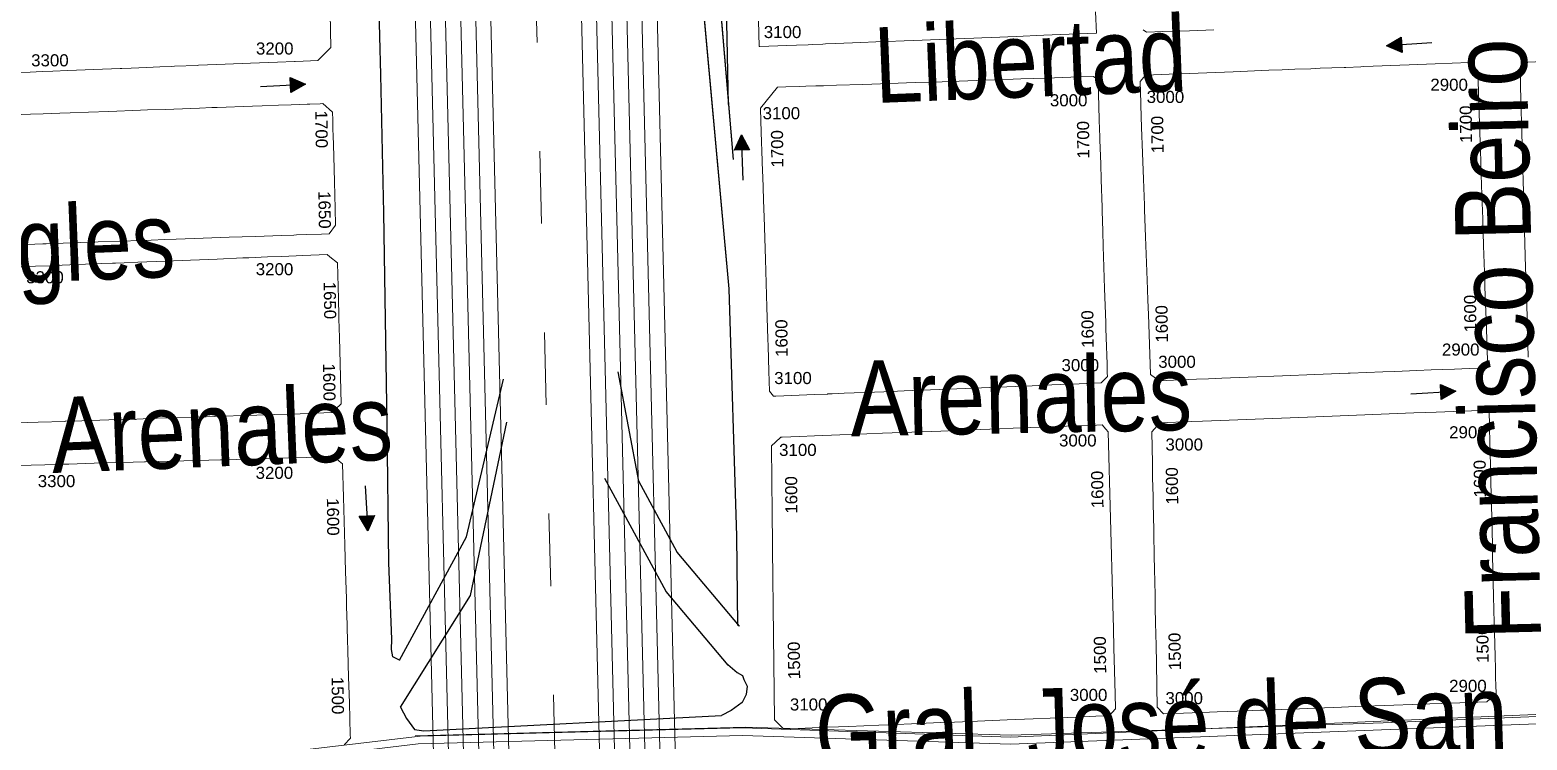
# Model space of a CAD drawing. Header units: millimetres. Extents: x 11558 to 23675, y 49449 to 61482.
# Drawn here: x 17395.4 to 17890.8, y 55043.2 to 55278.3 of the extents above; entities that cross this region are included whole.
import ezdxf

# ---------------------------------------------------------------- set-up
doc = ezdxf.new("R2010")
doc.units = ezdxf.units.MM
doc.linetypes.add('ACAD_ISO03W100', pattern=[30, 12, -18])
for name, color, linetype in [('0. autopistas', 254, 'Continuous'), ('0. plano base - nombres calles', 22, 'Continuous'), ('0. Plano Base - PLANO', 254, 'Continuous'), ('0. Plano base - sentido calles', 253, 'Continuous'), ('0.BARRIOS - DIVISIÓN', 12, 'ACAD_ISO03W100'), ('7. puesta en valor CC la lucila', 212, 'Continuous'), ('numeración', 7, 'Continuous')]:
    doc.layers.add(name, color=color, linetype=linetype)
for name, color, linetype, true_color in [('Linea 130 IDA', 7, 'Continuous', 0x26921c), ('Linea 15 a Cap', 7, 'Continuous', 0x13f12d), ('Linea 15 a Prov', 7, 'Continuous', 0x077e15), ('linea 161 vuelta', 7, 'Continuous', 0x9d070c), ('Linea 194 ida', 7, 'Continuous', 0x8f148f), ('Linea 194 vuelta', 7, 'Continuous', 0x34dad7), ('Linea 228 ida', 7, 'Continuous', 0x8d6453), ('Linea 228 vuelta', 7, 'Continuous', 0x73a95b), ('Linea 365 REGRESO', 7, 'Continuous', 0xcc3300), ('Linea 371', 7, 'Continuous', 0xfb0804), ('Linea 430', 7, 'Continuous', 0xdb7a0a), ('Linea 57 ida', 7, 'Continuous', 0xf6120e), ('Linea 57 vuelta', 7, 'Continuous', 0x71160a)]:
    doc.layers.add(name, color=color, linetype=linetype, true_color=true_color)
doc.layers.get('7. puesta en valor CC la lucila').off()
doc.styles.get("Standard").update_dxf_attribs({"font": 'arial.ttf'})

# ---------------------------------------------------------------- blocks, each defined once
blk = doc.blocks.new('MANZANAS')
at = {"layer": '0. Plano Base - PLANO', "color": 0, "linetype": 'Continuous', "lineweight": 5}
for p, q in [((5637250.25, 6178427.11), (5637335.74, 6178291.82)), ((5637325.94, 6178307.33), (5637310.41, 6178335.88)), ((5637219.34, 6178262.97), (5637192.88, 6178310.99)), ((5637241.3, 6178222.95), (5637219.34, 6178262.97))]:
    blk.add_line(p, q, dxfattribs=at)
for points in [[(5637457.11, 6178403.28), (5637450.04, 6178399.28), (5637442.44, 6178394.98), (5637437.66, 6178392.27), (5637436.39, 6178392.49)], [(5637599.33, 6178355.11), (5637592.97, 6178366.54), (5637588.98, 6178373.73), (5637584.93, 6178381.02), (5637581.12, 6178387.87), (5637572.8, 6178402.82), (5637570.92, 6178406.2), (5637569.22, 6178409.27), (5637567.78, 6178411.86), (5637563.06, 6178420.34), (5637561.29, 6178423.53), (5637560, 6178425.86), (5637558.06, 6178429.33), (5637552.96, 6178438.52), (5637553.88, 6178441.47), (5637561.58, 6178445.82)], [(5637419.67, 6178390.49), (5637423.12, 6178384.37), (5637415.29, 6178379.9), (5637407.99, 6178375.73), (5637400.1, 6178371.22), (5637392.93, 6178367.12), (5637390.23, 6178365.58), (5637387.85, 6178364.22), (5637385.18, 6178362.69), (5637377.88, 6178358.52), (5637370.51, 6178354.31), (5637367.88, 6178352.81), (5637363.01, 6178350.02), (5637362.27, 6178349.6), (5637359.73, 6178348.15), (5637355.37, 6178345.66), (5637348.08, 6178341.49), (5637345.27, 6178339.89), (5637344.46, 6178339.43), (5637341.52, 6178337.74), (5637340.22, 6178337), (5637336.94, 6178335.12), (5637334.11, 6178333.51), (5637326.33, 6178329.06), (5637326.16, 6178329.04), (5637317.73, 6178344.29)], [(5637408.23, 6178155.78), (5637394.26, 6178181.8), (5637354.26, 6178253.25), (5637276.21, 6178374.99)], [(5637195.13, 6178273.23), (5637200.55, 6178263.35), (5637198.72, 6178257.56), (5637194.46, 6178255.13), (5637192.16, 6178253.81), (5637191.98, 6178253.71), (5637187.05, 6178250.9), (5637179.32, 6178246.49), (5637172.09, 6178242.36), (5637164.39, 6178237.96), (5637164.1, 6178237.79), (5637157.45, 6178234), (5637156.7, 6178233.57), (5637153.27, 6178231.61), (5637149.41, 6178229.4), (5637144.98, 6178226.87), (5637142.33, 6178225.36), (5637141.84, 6178225.08), (5637134.24, 6178220.74), (5637126.79, 6178216.49), (5637122.46, 6178214.01), (5637119.39, 6178212.26), (5637116, 6178210.33), (5637111.66, 6178207.84)], [(5637114.37, 6178193.36), (5637122.51, 6178197.97), (5637126.18, 6178200.05), (5637130.91, 6178202.73), (5637133.91, 6178204.43), (5637139.19, 6178207.42), (5637145.05, 6178210.74), (5637154.19, 6178215.92), (5637156.17, 6178217.04), (5637161.26, 6178219.92), (5637163.76, 6178221.34), (5637171.22, 6178225.56), (5637174.78, 6178227.58), (5637176.28, 6178228.43), (5637178.87, 6178229.9), (5637183.73, 6178232.65), (5637186.43, 6178234.18), (5637189.27, 6178235.79), (5637193.98, 6178238.46), (5637197.63, 6178240.53), (5637202.18, 6178243.11), (5637202.99, 6178243.57), (5637205.95, 6178245.24), (5637206.76, 6178245.7), (5637210.88, 6178244.64), (5637212.15, 6178242.34), (5637213.67, 6178239.59), (5637214.6, 6178237.92), (5637216.17, 6178235.07), (5637217.91, 6178231.93), (5637222.05, 6178224.45), (5637226.34, 6178216.69), (5637228.96, 6178211.95), (5637228.46, 6178208.41), (5637226.24, 6178207.16), (5637221.83, 6178204.67), (5637219.03, 6178203.08), (5637218.24, 6178202.64), (5637214.79, 6178200.68), (5637207.14, 6178196.36), (5637199.67, 6178192.14), (5637192.1, 6178187.86), (5637184.4, 6178183.5), (5637181.06, 6178181.62), (5637177.13, 6178179.39), (5637172.86, 6178176.98), (5637169.66, 6178175.17), (5637161.84, 6178170.75), (5637154.21, 6178166.44), (5637146.87, 6178162.29), (5637145.89, 6178161.74), (5637139, 6178157.84)], [(5637301.83, 6178192.32), (5637314.99, 6178140.3), (5637314.17, 6178093.87), (5637311.67, 6178093.88), (5637310.17, 6178095.88), (5637308.68, 6178098.88), (5637296.2, 6178120.89), (5637274.74, 6178160.91), (5637241.3, 6178222.95)], [(5637408.75, 6178155.78), (5637379.23, 6178168.01), (5637357.1, 6178182.98), (5637334.33, 6178211.95)], [(5637143.04, 6178151.7), (5637147.21, 6178154.08), (5637151.51, 6178156.54), (5637154.89, 6178158.47), (5637161.54, 6178162.27), (5637166.21, 6178164.94), (5637169.28, 6178166.69), (5637170.15, 6178167.19), (5637172.7, 6178168.65), (5637176.56, 6178170.86), (5637184.5, 6178175.39), (5637191.79, 6178179.56), (5637199.41, 6178183.91), (5637206.83, 6178188.15), (5637208.47, 6178189.09), (5637213.89, 6178192.19), (5637217.93, 6178194.49), (5637222.15, 6178196.91), (5637224.04, 6178197.99), (5637231.02, 6178201.98), (5637232.2, 6178201.75), (5637235.28, 6178201.17), (5637241.09, 6178190.69), (5637243.81, 6178185.79), (5637244.29, 6178184.92), (5637247.31, 6178179.48), (5637251.48, 6178171.97), (5637257.94, 6178160.31), (5637257.01, 6178157.74), (5637256.48, 6178156.26), (5637247.38, 6178151.15), (5637240.06, 6178147.04), (5637232.31, 6178142.69), (5637231.31, 6178142.13), (5637224.85, 6178138.5), (5637220.28, 6178135.93), (5637218.76, 6178135.08), (5637217.36, 6178134.29), (5637209.77, 6178130.03), (5637206.06, 6178127.95), (5637202.07, 6178125.71), (5637200.19, 6178124.65), (5637194.62, 6178121.52), (5637187.09, 6178117.3), (5637186.98, 6178117.24), (5637186.64, 6178117.04), (5637184.37, 6178115.77), (5637179.59, 6178113.08), (5637179.57, 6178113.06), (5637171.79, 6178108.71), (5637171.77, 6178108.69), (5637162.72, 6178103.61)], [(5637309.36, 6178180.22), (5637325.15, 6178123.72), (5637321.57, 6178080.26), (5637325.16, 6178077.86), (5637329.15, 6178075.86), (5637332.15, 6178076.86), (5637417.2, 6178126.77), (5637419.21, 6178129.77), (5637421.21, 6178133.77), (5637421.21, 6178136.77), (5637420.22, 6178139.27), (5637418.22, 6178140.77), (5637417.22, 6178141.77), (5637415.22, 6178141.78), (5637411.22, 6178142.78)], [(5637411.49, 6178142.56), (5637381.96, 6178154.79), (5637346.71, 6178178.63)], [(5637171.84, 6178092.58), (5637176.26, 6178095.03), (5637180.2, 6178097.22), (5637185.71, 6178100.28), (5637187.15, 6178101.08), (5637194.46, 6178105.14), (5637201.95, 6178109.3), (5637202.51, 6178109.62), (5637208.99, 6178113.21), (5637209.32, 6178113.39), (5637216.64, 6178117.46), (5637224.19, 6178121.65), (5637227.63, 6178123.56), (5637231.02, 6178125.45), (5637231.71, 6178125.83), (5637239.38, 6178130.09), (5637246.9, 6178134.27), (5637256.02, 6178139.33), (5637263.7, 6178143.59), (5637265.77, 6178143.19), (5637266.04, 6178143.14), (5637267.48, 6178142.86), (5637272.86, 6178133.19), (5637280.59, 6178119.31), (5637284.8, 6178111.74), (5637289.15, 6178103.92), (5637290.41, 6178101.65), (5637293.41, 6178096.27), (5637294, 6178095.2), (5637295.76, 6178092.04), (5637297.59, 6178088.75), (5637301.83, 6178081.14), (5637305.96, 6178073.73), (5637311.08, 6178064.52), (5637311.63, 6178063.53), (5637310.81, 6178060.56)]]:
    blk.add_lwpolyline(points, dxfattribs=at)
for points in [[(5637500.74, 6178295.37), (5637494.63, 6178291.88), (5637491.12, 6178292.43), (5637486.18, 6178301.15), (5637481.31, 6178309.74), (5637479.01, 6178313.8), (5637477.24, 6178316.93), (5637475.73, 6178319.59), (5637472.93, 6178324.55), (5637468.67, 6178332.06), (5637464.24, 6178339.87), (5637463.49, 6178341.2), (5637459.27, 6178348.65), (5637454.95, 6178356.28), (5637450.79, 6178363.61), (5637447.19, 6178369.98), (5637446.84, 6178370.59), (5637443.3, 6178376.85), (5637443.99, 6178379.58), (5637450.75, 6178383.44), (5637454.18, 6178385.39), (5637461.56, 6178389.6), (5637469.21, 6178393.95), (5637479.44, 6178399.78), (5637483.28, 6178401.97), (5637486.93, 6178404.05), (5637491.54, 6178406.67), (5637494.22, 6178408.2), (5637497.59, 6178410.12), (5637501.1, 6178412.12), (5637501.58, 6178412.39), (5637505.86, 6178414.83), (5637506.57, 6178415.24), (5637509.4, 6178416.85), (5637517.16, 6178421.26), (5637519.78, 6178422.76), (5637527.28, 6178427.03), (5637537.04, 6178432.59), (5637540.86, 6178431.53), (5637546.02, 6178422.36), (5637549.45, 6178416.26), (5637550.97, 6178413.55), (5637553.63, 6178408.82), (5637555.82, 6178404.92), (5637557.75, 6178401.5), (5637560.98, 6178395.74), (5637564.87, 6178388.83), (5637569.3, 6178380.95), (5637573.5, 6178373.47), (5637577.68, 6178366.04), (5637579.88, 6178362.13), (5637582.81, 6178356.91), (5637587.9, 6178347.86), (5637586.96, 6178344.61), (5637583.71, 6178342.75), (5637579.52, 6178340.36), (5637572.81, 6178336.53), (5637568.71, 6178334.19), (5637562.4, 6178330.59), (5637558.94, 6178328.61), (5637549.55, 6178323.25), (5637548.91, 6178322.88), (5637539.39, 6178317.44), (5637530.04, 6178312.1), (5637520.2, 6178306.48), (5637512.66, 6178302.18), (5637508.82, 6178299.98), (5637505.31, 6178297.98)], [(5637384.35, 6178228.87), (5637383.68, 6178228.49), (5637381.8, 6178229.35), (5637378.54, 6178235.18), (5637374.49, 6178242.39), (5637373.29, 6178244.54), (5637368.16, 6178253.67), (5637360.43, 6178267.46), (5637353.58, 6178279.69), (5637352.31, 6178281.95), (5637350.74, 6178284.75), (5637347.02, 6178291.39), (5637346.19, 6178292.87), (5637342.86, 6178298.81), (5637341.47, 6178301.29), (5637338.06, 6178307.37), (5637335.95, 6178311.14), (5637337.75, 6178319.84), (5637340.16, 6178321.2), (5637344.01, 6178323.37), (5637345.91, 6178324.44), (5637348.78, 6178326.06), (5637350.99, 6178327.3), (5637354.77, 6178329.44), (5637362.32, 6178333.69), (5637370.04, 6178338.04), (5637377.43, 6178342.21), (5637381.46, 6178344.48), (5637385.23, 6178346.6), (5637392.66, 6178350.79), (5637400.29, 6178355.1), (5637401.74, 6178355.91), (5637405.67, 6178358.13), (5637407.91, 6178359.39), (5637415.22, 6178363.52), (5637422.39, 6178367.56), (5637425.16, 6178369.12), (5637428.91, 6178371.23), (5637430.72, 6178370.93), (5637435.15, 6178363.03), (5637437.01, 6178359.7), (5637438.89, 6178356.35), (5637439.73, 6178354.85), (5637440.51, 6178353.46), (5637444.33, 6178346.65), (5637446.9, 6178342.06), (5637451.34, 6178334.14), (5637451.94, 6178333.07), (5637455.24, 6178327.18), (5637457.73, 6178322.73), (5637459.32, 6178319.91), (5637464.52, 6178310.62), (5637469.99, 6178300.86), (5637470.99, 6178299.07), (5637472.44, 6178296.49), (5637476.78, 6178288.75), (5637478.16, 6178286.27), (5637478.72, 6178285.27), (5637477.92, 6178282.38), (5637471.57, 6178278.75), (5637463.71, 6178274.26), (5637458.03, 6178271.01), (5637456.06, 6178269.88), (5637448.06, 6178265.31), (5637438.88, 6178260.06), (5637421.3, 6178250.01), (5637415.41, 6178246.64), (5637412.71, 6178245.1), (5637403.97, 6178240.1), (5637400.56, 6178238.14), (5637399.34, 6178237.45), (5637399.23, 6178237.38), (5637399.12, 6178237.32), (5637395.35, 6178235.16), (5637388.93, 6178231.5)], [(5637552.49, 6178197.99), (5637546.71, 6178194.7), (5637543.86, 6178195.67), (5637540.52, 6178201.81), (5637536.86, 6178208.52), (5637534.08, 6178213.61), (5637532.28, 6178216.91), (5637530.48, 6178220.22), (5637528.08, 6178224.62), (5637526.73, 6178227.11), (5637526.08, 6178228.29), (5637523.97, 6178232.16), (5637521.99, 6178235.79), (5637519.89, 6178239.64), (5637518.6, 6178242.02), (5637517.63, 6178243.79), (5637516.03, 6178246.72), (5637515.77, 6178247.21), (5637511.59, 6178254.87), (5637510.15, 6178257.51), (5637509.25, 6178259.16), (5637507.17, 6178262.99), (5637505.2, 6178266.59), (5637500.23, 6178275.72), (5637501.18, 6178279.6), (5637510.34, 6178284.82), (5637513.51, 6178286.62), (5637521.14, 6178290.97), (5637543.71, 6178303.84), (5637574.32, 6178321.29), (5637577.57, 6178323.14), (5637580.75, 6178324.95), (5637588.24, 6178329.22), (5637595.92, 6178333.6), (5637598.57, 6178328.8), (5637601.2, 6178324.03), (5637602.52, 6178321.63), (5637605.14, 6178316.89), (5637607.87, 6178311.94), (5637609, 6178309.9), (5637617.4, 6178294.65), (5637619.23, 6178291.33), (5637625.68, 6178279.63), (5637629.92, 6178271.93), (5637633.25, 6178265.88), (5637635.4, 6178261.99), (5637637.14, 6178258.82), (5637638.71, 6178255.98), (5637639.89, 6178253.84), (5637641.23, 6178251.4), (5637639.78, 6178247.6), (5637626.81, 6178240.23), (5637619.92, 6178236.32), (5637618.24, 6178235.36), (5637613.05, 6178232.41), (5637601.94, 6178226.09), (5637597.98, 6178223.84), (5637590.61, 6178219.66), (5637590.4, 6178219.53), (5637583.62, 6178215.68), (5637583.06, 6178215.36), (5637575.54, 6178211.09), (5637574.63, 6178210.57), (5637567.88, 6178206.73), (5637562.11, 6178203.45), (5637559.93, 6178202.21)], [(5637449.8, 6178139.36), (5637437.53, 6178132.33), (5637437.07, 6178132.47), (5637433.36, 6178133.58), (5637415.72, 6178166.63), (5637414.3, 6178169.3), (5637412.65, 6178172.39), (5637412.23, 6178173.17), (5637410.56, 6178176.3), (5637407.37, 6178182.29), (5637405.97, 6178184.91), (5637401.04, 6178194.15), (5637396.06, 6178203.47), (5637390.64, 6178213.63), (5637391.26, 6178215.27), (5637392.13, 6178217.6), (5637392.49, 6178217.81), (5637397.46, 6178220.63), (5637401.82, 6178223.12), (5637409.12, 6178227.27), (5637412.31, 6178229.08), (5637421.32, 6178234.21), (5637429.81, 6178239.04), (5637438.15, 6178243.78), (5637446.8, 6178248.7), (5637455, 6178253.36), (5637458.97, 6178255.62), (5637474.32, 6178264.36), (5637476.67, 6178265.69), (5637481.36, 6178268.36), (5637484.58, 6178270.19), (5637486.27, 6178269.55), (5637487.43, 6178269.11), (5637515.25, 6178218.84), (5637518.95, 6178212.14), (5637520.38, 6178209.56), (5637520.68, 6178209.02), (5637522.09, 6178206.47), (5637525.71, 6178199.93), (5637527.65, 6178196.41), (5637529.45, 6178193.16), (5637531.82, 6178188.89), (5637530.97, 6178185.85), (5637527.16, 6178183.66), (5637521.64, 6178180.5), (5637521.49, 6178180.42), (5637501.75, 6178169.11), (5637488.89, 6178161.74), (5637486.61, 6178160.44), (5637482.61, 6178158.14), (5637476.28, 6178154.52), (5637467.82, 6178149.68), (5637464.79, 6178147.94), (5637456.19, 6178143.01), (5637453.27, 6178141.34)]]:
    blk.add_lwpolyline(points, close=True, dxfattribs=at)

msp = doc.modelspace()

# ---------------------------------------------------------------- hatches: boundary and pattern name
at = {"layer": '0. Plano base - sentido calles', "linetype": 'Continuous', "lineweight": 25, "ltscale": 2, "true_color": 0x1a1a1a}
h = msp.add_hatch(color=250, dxfattribs=at)
h.dxf.hatch_style = 1
h.paths.add_polyline_path([(17844.34, 55273.04), (17849.48, 55270.85), (17849.33, 55273.35)])
h.paths.add_polyline_path([(17844.34, 55273.04), (17849.33, 55273.35), (17849.18, 55275.84)])
h = msp.add_hatch(color=250, dxfattribs=at)
h.dxf.hatch_style = 1
h.paths.add_polyline_path([(17486.64, 55260.27), (17481.52, 55262.53), (17481.65, 55260.03)])
h.paths.add_polyline_path([(17486.64, 55260.27), (17481.65, 55260.03), (17481.77, 55257.53)])
h = msp.add_hatch(color=250, dxfattribs=at)
h.dxf.hatch_style = 1
h.paths.add_polyline_path([(17630.87, 55243.52), (17628.56, 55238.43), (17631.06, 55238.52)])
h.paths.add_polyline_path([(17630.87, 55243.52), (17631.06, 55238.52), (17633.56, 55238.62)])
h = msp.add_hatch(color=250, dxfattribs=at)
h.dxf.hatch_style = 1
h.paths.add_polyline_path([(17867.28, 55158.72), (17862.14, 55160.91), (17862.29, 55158.41)])
h.paths.add_polyline_path([(17867.28, 55158.72), (17862.29, 55158.41), (17862.44, 55155.92)])
h = msp.add_hatch(color=250, dxfattribs=at)
h.dxf.hatch_style = 1
h.paths.add_polyline_path([(17507.17, 55112.46), (17509.38, 55117.6), (17506.88, 55117.46)])
h.paths.add_polyline_path([(17507.17, 55112.46), (17506.88, 55117.46), (17504.38, 55117.31)])

# ---------------------------------------------------------------- linework, layer by layer
at = {"layer": '0. autopistas'}
for p, q in [((17614.61, 55394.82), (17628.1, 55235.35)), ((17626.75, 55192.59), (17613.61, 55336.6)), ((17511.5, 55263.41), (17510.16, 55318.23)), ((17626.55, 55253.63), (17625.92, 55286.13)), ((17512.53, 55217.78), (17511.5, 55263.41)), ((17513.61, 55147.31), (17512.53, 55217.78)), ((17629.3, 55110.74), (17626.75, 55192.59)), ((17596.87, 55128.92), (17590.02, 55165.12)), ((17539.83, 55110.46), (17552.13, 55162.69)), ((17541.19, 55091.06), (17553.23, 55148.48)), ((17514.2, 55101.9), (17513.61, 55147.31)), ((17605.94, 55092.44), (17585.64, 55129.85)), ((17609.61, 55105.44), (17596.87, 55128.92)), ((17517.69, 55069.64), (17539.83, 55110.46)), ((17629.7, 55081.21), (17629.3, 55110.74)), ((17630.17, 55080.97), (17609.61, 55105.44)), ((17515.13, 55076.62), (17514.2, 55101.9)), ((17517.98, 55054.15), (17541.19, 55091.06)), ((17626.5, 55067.98), (17605.94, 55092.44)), ((17515.07, 55073.26), (17515.13, 55076.62)), ((17515.48, 55070.8), (17515.07, 55073.26)), ((17517.69, 55069.64), (17515.48, 55070.8)), ((17626.36, 55068.3), (17629.45, 55065.56)), ((17629.45, 55065.56), (17631.22, 55064.64)), ((17631.22, 55064.64), (17631.64, 55063.29)), ((17631.64, 55063.29), (17632.73, 55061.04)), ((17632.73, 55061.04), (17632.46, 55058.36)), ((17517.98, 55054.15), (17520.06, 55050.37)), ((17631.07, 55055.7), (17627.45, 55053.07)), ((17632.46, 55058.36), (17631.07, 55055.7)), ((17520.06, 55050.37), (17522.68, 55046.75)), ((17525.81, 55046.25), (17624.29, 55051.34)), ((17627.45, 55053.07), (17624.29, 55051.34)), ((17522.68, 55046.75), (17525.81, 55046.25))]:
    msp.add_line(p, q, dxfattribs=at)
at = {"layer": '0. Plano base - sentido calles', "color": 250, "linetype": 'Continuous', "lineweight": 25, "ltscale": 2, "true_color": 0x1a1a1a}
for points in [[(17859.31, 55273.95), (17844.34, 55273.04), (17849.18, 55275.84), (17849.48, 55270.85), (17844.34, 55273.04)], [(17471.66, 55259.54), (17486.64, 55260.27), (17481.77, 55257.53), (17481.52, 55262.53), (17486.64, 55260.27)], [(17631.45, 55228.53), (17630.87, 55243.52), (17633.56, 55238.62), (17628.56, 55238.43), (17630.87, 55243.52)], [(17852.31, 55157.81), (17867.28, 55158.72), (17862.44, 55155.92), (17862.14, 55160.91), (17867.28, 55158.72)], [(17506.3, 55127.44), (17507.17, 55112.46), (17504.38, 55117.31), (17509.38, 55117.6), (17507.17, 55112.46)]]:
    msp.add_lwpolyline(points, dxfattribs=at)
at = {"layer": '0.BARRIOS - DIVISIÓN', "color": 14, "lineweight": 18, "ltscale": 2}
for points in [[(19746.68, 55789.02), (19726.12, 55476.55), (19705.29, 55342.21), (19682.91, 54948.63), (19661.94, 54643.15), (19640.4, 54304.03), (19607.91, 53959.65), (19567.75, 53570.63), (19550.03, 53389.45), (19077.25, 53357.53), (18962.05, 53342.81), (18817.78, 53351.07), (18595.68, 53358.57), (18202.92, 53380.53), (17765.7, 53372.91), (17659.73, 53390.45), (17637.92, 53679.7), (17639.89, 53799.72), (17625.59, 53940.22), (17597.55, 54075.9), (17579.24, 54125.09), (17580.44, 54241.86), (17585.92, 54374.44), (17552.48, 55699.13)], [(15243.48, 55607.68), (15214.21, 55300.54), (15052.83, 55293.83), (15112.91, 54921.92), (14987.64, 54310.9), (17059.08, 54362.46), (17585.92, 54374.44), (17552.48, 55699.13), (15243.48, 55607.68)]]:
    msp.add_lwpolyline(points, dxfattribs=at)
at = {"layer": 'Linea 130 IDA', "lineweight": 15}
msp.add_lwpolyline([(16514.95, 55962.65), (16678.8, 55969.33), (16755.15, 55972.06), (16816.25, 55821.24), (16877.41, 55674.74), (16927.52, 55598.9), (16973.23, 55526.9), (17021.64, 55454.16), (17070.51, 55378.89), (17063.57, 55274.56), (17058.62, 55200.84), (17057.32, 55188.71), (17052.01, 55113.61), (17046.99, 55022.21), (17043.06, 55012.58), (17256.97, 55020.84), (17381.95, 55024.92), (17523.85, 55042.02), (17631.22, 55044.79), (17719.85, 55041.94), (18496.71, 55071.93)], dxfattribs=at)
at = {"layer": 'Linea 15 a Cap', "lineweight": 15}
msp.add_lwpolyline([(17583.77, 54155.58), (17556.37, 54318.32), (17549.99, 54417.58), (17539.93, 54751.32), (17534.46, 55016.32), (17524.11, 55438.26), (17505.75, 55745.77), (17489.22, 56100.17)], dxfattribs=at)
at = {"layer": 'Linea 15 a Prov', "lineweight": 15}
msp.add_lwpolyline([(17652.62, 54168.22), (17625.99, 54326.4), (17619.92, 54420.88), (17609.91, 54753.1), (17604.45, 55017.9), (17594.06, 55441.21), (17575.66, 55749.48), (17559.15, 56103.3)], dxfattribs=at)
at = {"layer": 'linea 161 vuelta', "lineweight": 15}
msp.add_lwpolyline([(16377.73, 54990.61), (16669.3, 55001.24), (16932.55, 55011.67), (17180.19, 55020.92), (17380.77, 55027.58), (17524.55, 55044.5), (17631.36, 55047.33), (17719.89, 55044.23), (17883.27, 55051.21), (18139.01, 55062.11), (18475.66, 55074.32), (18885.17, 55091.23), (19228.11, 55104.31), (19439.91, 55114.21), (19611.13, 55120.88), (19764.84, 55124.7), (19906.17, 55129.23), (20013.12, 55131.85), (20354.35, 55141.12)], dxfattribs=at)
at = {"layer": 'Linea 194 ida', "lineweight": 15}
msp.add_lwpolyline([(17593.6, 54157.39), (17566.31, 54319.47), (17559.98, 54418.05), (17549.93, 54751.57), (17544.46, 55016.55), (17534.1, 55438.68), (17515.74, 55746.3), (17499.21, 56100.62)], dxfattribs=at)
at = {"layer": 'Linea 194 vuelta', "lineweight": 15}
msp.add_lwpolyline([(17642.79, 54166.41), (17616.05, 54325.24), (17609.93, 54420.41), (17599.91, 54752.84), (17594.45, 55017.68), (17584.07, 55440.79), (17565.67, 55748.95), (17549.16, 56102.85)], dxfattribs=at)
at = {"layer": 'Linea 228 ida', "lineweight": 15}
msp.add_lwpolyline([(17637.87, 54165.51), (17611.07, 54324.67), (17604.93, 54420.17), (17594.91, 54752.72), (17589.45, 55017.56), (17579.07, 55440.58), (17560.68, 55748.69), (17544.16, 56102.63)], dxfattribs=at)
at = {"layer": 'Linea 228 vuelta', "lineweight": 15}
msp.add_lwpolyline([(17588.68, 54156.48), (17561.34, 54318.9), (17554.98, 54417.82), (17544.93, 54751.45), (17539.46, 55016.43), (17529.11, 55438.47), (17510.75, 55746.03), (17494.21, 56100.39)], dxfattribs=at)
at = {"layer": 'Linea 365 REGRESO', "lineweight": 15}
msp.add_lwpolyline([(17522.85, 55044.67), (17632.3, 55047.53), (17720.14, 55044.85), (17843.19, 55048.99), (18006.45, 55055.67), (18165.07, 55061.51), (18394.21, 55070.89), (18589.35, 55078.19), (18681.42, 55082.14), (18899.54, 55091.11), (19027.41, 55096.32), (19149.73, 55101.53), (19289.76, 55106.95), (19414.99, 55111.54), (19526.4, 55114.7), (19674.05, 55121.11)], dxfattribs=at)
at = {"layer": 'Linea 371', "lineweight": 15}
for points in [[(17725.56, 53456.25), (17715.08, 53668.5), (17705.9, 53842.77), (17685.3, 54029.52), (17657.54, 54169.12), (17630.96, 54326.97), (17624.91, 54421.12), (17614.91, 54753.22), (17609.44, 55018.02), (17599.05, 55441.42), (17580.65, 55749.75), (17564.14, 56103.52), (17552.21, 56382.28), (17540.9, 56622.56), (17522.31, 56715.45), (17438.74, 57119.43), (17385.05, 57385.09), (17331.8, 57583.94), (17287.45, 57721.37), (17289.44, 57848.9), (17264.06, 57918.91), (17222.67, 57987.51), (17161.06, 58051.63), (17029.71, 58350.34)], [(17636.76, 53442.38), (17654.97, 53669), (17646.08, 53837.9), (17625.94, 54020.36), (17598.52, 54158.29), (17571.29, 54320.05), (17564.97, 54418.29), (17554.93, 54751.7), (17549.46, 55016.66), (17539.1, 55438.89), (17520.73, 55746.56), (17504.2, 56100.84), (17492.27, 56379.59), (17481.18, 56615.22), (17463.51, 56703.48), (17379.95, 57107.41), (17326.61, 57371.38), (17274.12, 57567.38), (17230.04, 57711.91), (17164.68, 57798.69), (17136.71, 57844.98), (17111.1, 57931.49), (17102.76, 58035.15), (16974.79, 58326.18)]]:
    msp.add_lwpolyline(points, dxfattribs=at)
at = {"layer": 'Linea 430', "lineweight": 15}
for points in [[(17578.85, 54154.68), (17551.39, 54317.74), (17544.99, 54417.35), (17534.93, 54751.19), (17529.47, 55016.21), (17519.11, 55438.05), (17500.76, 55745.5), (17484.22, 56099.95)], [(17647.71, 54167.32), (17621.02, 54325.82), (17614.92, 54420.65), (17604.91, 54752.97), (17599.45, 55017.79), (17589.06, 55441), (17570.66, 55749.22), (17554.15, 56103.07)]]:
    msp.add_lwpolyline(points, dxfattribs=at)
at = {"layer": 'Linea 57 ida', "lineweight": 15}
msp.add_lwpolyline([(17632.95, 54164.61), (17606.1, 54324.09), (17599.94, 54419.94), (17589.92, 54752.59), (17584.45, 55017.45), (17574.07, 55440.37), (17555.68, 55748.42), (17539.17, 56102.4)], dxfattribs=at)
at = {"layer": 'Linea 57 vuelta', "lineweight": 15}
msp.add_lwpolyline([(17603.44, 54159.19), (17576.26, 54320.63), (17569.97, 54418.52), (17559.93, 54751.83), (17554.46, 55016.77), (17544.1, 55439.1), (17525.72, 55746.83), (17509.2, 56101.06)], dxfattribs=at)

# ---------------------------------------------------------------- block references
at = {"layer": '0. Plano Base - PLANO', "color": 28, "lineweight": 5, "true_color": 0x0d0d0d, "rotation": 332.5463477508169}
msp.add_blockref('MANZANAS', (-7833237.48, -2828296.13), dxfattribs=at)
at = {"layer": '7. puesta en valor CC la lucila', "color": 250, "lineweight": 30, "rotation": 332.5463477508169}
msp.add_blockref('MANZANAS', (-7833237.48, -2828296.13), dxfattribs=at)

# ---------------------------------------------------------------- texts
at = {"layer": '0. plano base - nombres calles', "color": 250, "lineweight": 15, "true_color": 0x1a1a1a, "char_height": 25, "attachment_point": 1}
for s, width, insert, rotation in [('{\\fArial Narrow|b0|i0|c0|p34;Libertad}', 329.255, (17674.25, 55279.05), 2.2794), ('{\\fArial Narrow|b0|i0|c0|p34;Francisco Beiro}', 329.255, (17870.48, 55076.16), 91.4248), ('{\\fArial Narrow|b0|i0|c0|p34;Cnel. Juan Pascual Pringles}', 374.599, (17084.95, 55207.36), 2.2794), ('{\\fArial Narrow|b0|i0|c0|p34;Arenales}', 329.255, (17666.64, 55168.76), 1.0836), ('{\\fArial Narrow|b0|i0|c0|p34;Arenales}', 329.255, (17401.89, 55156.59), 2.2794), ('{\\fArial Narrow|b0|i0|c0|p34;Gral. José de San Martín}', 329.255, (17654.82, 55057.96), 1.779)]:
    msp.add_mtext_dynamic_manual_height_columns(s, width=width, gutter_width=12.5, heights=[0], dxfattribs=dict(at, insert=insert, rotation=rotation))
at = {"layer": 'numeración', "color": 251, "true_color": 0x606162, "char_height": 4, "attachment_point": 1}
for s, insert in [('3100', (17638.25, 55279.58)), ('3200', (17470.2, 55274.13)), ('3300', (17395.81, 55270.22)), ('2900', (17858.81, 55262.14)), ('3000', (17732.92, 55256.99)), ('3000', (17764.94, 55258.1)), ('3100', (17637.85, 55252.72)), ('3300', (17394.18, 55198.41)), ('3200', (17470.14, 55201.09)), ('2900', (17862.65, 55174.49)), ('3000', (17736.76, 55169.34)), ('3000', (17768.77, 55170.45)), ('3100', (17641.69, 55165.07)), ('3000', (17735.94, 55144.41)), ('3000', (17771.15, 55143.07)), ('2900', (17865.03, 55147.11)), ('3100', (17643.31, 55141.27)), ('3200', (17470.09, 55133.7)), ('3300', (17398, 55130.96)), ('3000', (17739.51, 55060.18)), ('3000', (17771.15, 55059.13)), ('2900', (17865.03, 55063.18)), ('3100', (17646.88, 55057.03))]:
    msp.add_mtext_dynamic_manual_height_columns(s, width=16.0314, gutter_width=12.5, heights=[0], dxfattribs=dict(at, insert=insert))
for s, insert, rotation in [('1700', (17868.63, 55240.81), 90.6203), ('1700', (17493.84, 55251.61), 270.67), ('1700', (17742, 55235.69), 90.6203), ('1700', (17766.55, 55237.39), 90.6203), ('1700', (17640.74, 55232.67), 90.6203), ('1650', (17494.87, 55224.96), 270.67), ('1650', (17496.63, 55195), 270.67), ('1600', (17870.06, 55178.15), 90.6203), ('1600', (17743.43, 55173.03), 90.6203), ('1600', (17767.98, 55174.73), 90.6203), ('1600', (17642.17, 55170.01), 90.6203), ('1600', (17496.39, 55167.91), 270.67), ('1600', (17771.39, 55121.11), 90.6203), ('1600', (17873.25, 55123.49), 90.6203), ('1600', (17645.4, 55118.13), 90.6203), ('1600', (17746.67, 55119.92), 90.6203), ('1600', (17497.65, 55123.34), 270.67), ('1500', (17772.28, 55066.34), 90.6203), ('1500', (17874.15, 55068.72), 90.6203), ('1500', (17646.3, 55063.37), 90.6203), ('1500', (17747.56, 55065.15), 90.6203), ('1500', (17499.2, 55064.2), 270.67)]:
    msp.add_mtext_dynamic_manual_height_columns(s, width=16.0314, gutter_width=12.5, heights=[0], dxfattribs=dict(at, insert=insert, rotation=rotation))

doc.saveas('drawing.dxf')
